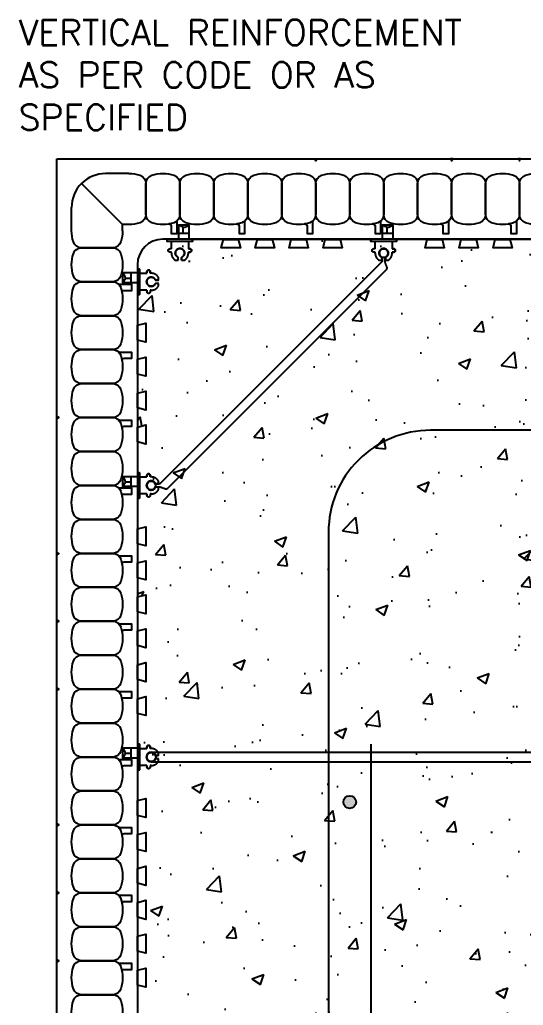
# Model space of a CAD drawing. Header units: inches. Extents: x 307.9 to 347.6, y 170.4 to 229.7.
# Drawn here: x 307.87 to 322.7, y 200.64 to 229.68 of the extents above; entities that cross this region are included whole.
import ezdxf

# ---------------------------------------------------------------- set-up
doc = ezdxf.new("R2010")
doc.units = ezdxf.units.IN
doc.header["$MEASUREMENT"] = 0
for name, color, linetype in [('HATCH', 12, 'Continuous'), ('line25', 2, 'Continuous'), ('LINE3', 3, 'Continuous'), ('LINE50', 5, 'Continuous'), ('LINE9', 9, 'Continuous'), ('TEXT', 4, 'Continuous')]:
    doc.layers.add(name, color=color, linetype=linetype)
doc.styles.add('ROMANS', font='romans.shx', dxfattribs={"height": 0.75})

# ---------------------------------------------------------------- blocks, each defined once
blk = doc.blocks.new('WEB_CENTRE_TOP_12')
for p, q in [((-0.141, 11.688), (-0.141, 0)), ((0.141, 11.688), (0.141, 0))]:
    blk.add_line(p, q)
for centre in [(0, 11.688), (0, 0)]:
    blk.add_circle(centre, 0.141)
blk = doc.blocks.new('FS')
for p, q in [((-0.344, 0.375), (-0.344, -0.375)), ((-0.125, -0.25), (-0.344, -0.25))]:
    blk.add_line(p, q)
at = {"color": 12}
blk.add_line((-0.587, -0.035), (-0.587, 0.268), dxfattribs=at)
blk.add_lwpolyline([(-0.837, 0.268), (-0.406, 0.268), (-0.406, -0.035), (-0.837, -0.035)], close=True)
for centre, radius, start, end in [((-1.011, 0.089), 0.25, 2.6078, 45.6899), ((-2.047, 0.723), 1.428, 327.936, 334.1534)]:
    blk.add_arc(centre, radius, start, end, dxfattribs=at)
for points, degree in [([(-0.399, 0.375), (-0.401, 0.375), (-0.404, 0.375), (-0.406, 0.375)], 3), ([(-0.344, 0.375), (-0.344, 0.375), (-0.355, 0.375), (-0.385, 0.375), (-0.399, 0.375)], 3), ([(-0.125, 0.25), (-0.125, 0.297)], 1), ([(-0.125, 0.297), (-0.125, 0.25)], 1), ([(-0.078, 0.343), (-0.078, 0.343), (-0.079, 0.343), (-0.079, 0.343)], 3), ([(-0.077, 0.343), (-0.077, 0.343), (-0.077, 0.343), (-0.078, 0.343)], 3), ([(-0.031, 0.297), (-0.031, 0.25)], 1), ([(-0.031, 0.25), (-0.031, 0.297)], 1), ([(-0.344, 0.25), (-0.125, 0.25)], 1), ([(0.126, 0.049), (0.115, 0.077), (0.071, 0.128), (-0.027, 0.144), (-0.113, 0.093), (-0.146, 0), (-0.113, -0.093), (-0.027, -0.144), (0.071, -0.128), (0.115, -0.077), (0.126, -0.049)], 3), ([(0, 0.25), (-0.031, 0.25)], 1), ([(0, 0.25), (0, 0.25)], 1), ([(0, 0.25), (0, 0.25)], 1), ([(0, 0.25), (0, 0.25)], 1), ([(0, 0.25), (0, 0.25)], 1), ([(0, 0.25), (0, 0.25)], 1), ([(0, 0.25), (0, 0.25)], 1), ([(0, 0.25), (0, 0.25)], 1), ([(0, 0.25), (0, 0.25)], 1), ([(0, 0.25), (0, 0.25)], 1), ([(0, 0.25), (0, 0.25)], 1), ([(0, 0.25), (0, 0.25)], 1), ([(0.126, 0.049), (0.126, 0.049)], 1), ([(0.126, 0.049), (0.126, 0.049)], 1), ([(0.126, 0.049), (0.126, 0.049)], 1), ([(0.126, 0.049), (0.126, 0.049)], 1), ([(0.198, 0.049), (0.174, 0.049), (0.15, 0.049), (0.126, 0.049)], 3), ([(0.126, 0.049), (0.198, 0.049)], 1), ([(0.213, 0.052), (0.208, 0.05), (0.203, 0.049), (0.198, 0.049)], 3), ([(0.198, 0.049), (0.198, 0.049)], 1), ([(0.198, 0.049), (0.198, 0.049)], 1), ([(0.198, 0.049), (0.198, 0.049)], 1), ([(0.198, 0.049), (0.198, 0.049)], 1), ([(0.198, 0.049), (0.198, 0.049)], 1), ([(0.198, 0.049), (0.198, 0.049)], 1), ([(0.198, 0.049), (0.198, 0.049)], 1), ([(0.198, 0.049), (0.198, 0.049)], 1), ([(0.213, 0.131), (0.213, 0.131)], 1), ([(0.213, 0.131), (0.213, 0.131)], 1), ([(0.213, 0.131), (0.213, 0.131)], 1), ([(0.213, 0.131), (0.213, 0.131)], 1), ([(0.213, 0.052), (0.213, 0.131)], 1), ([(-0.125, -0.25), (-0.125, -0.297)], 1), ([(-0.031, -0.25), (-0.031, -0.297)], 1), ([(0, -0.25), (-0.031, -0.25)], 1), ([(0, -0.25), (0, -0.25)], 1), ([(0, -0.25), (0, -0.25)], 1), ([(0, -0.25), (0, -0.25)], 1), ([(0, -0.25), (0, -0.25)], 1), ([(0, -0.25), (0, -0.25)], 1), ([(0, -0.25), (0, -0.25)], 1), ([(0, -0.25), (0, -0.25)], 1), ([(0, -0.25), (0, -0.25)], 1), ([(0, -0.25), (0, -0.25)], 1), ([(0, -0.25), (0, -0.25)], 1), ([(0, -0.25), (0, -0.25)], 1), ([(0, -0.25), (0, -0.25)], 1), ([(0, -0.25), (0, -0.25)], 1), ([(0, -0.25), (0, -0.25)], 1), ([(0, -0.25), (0, -0.25)], 1), ([(0, -0.25), (0, -0.25)], 1), ([(0, -0.25), (0, -0.25)], 1), ([(0, -0.25), (0, -0.25)], 1), ([(0, -0.25), (0, -0.25)], 1), ([(0, -0.25), (0, -0.25)], 1), ([(0, -0.25), (0, -0.25)], 1), ([(0, -0.25), (0, -0.25)], 1), ([(0, -0.25), (0, -0.25)], 1), ([(0, -0.25), (0, -0.25)], 1), ([(0.126, -0.049), (0.126, -0.049)], 1), ([(0.126, -0.049), (0.126, -0.049)], 1), ([(0.126, -0.049), (0.126, -0.049)], 1), ([(0.126, -0.049), (0.126, -0.049)], 1), ([(0.126, -0.049), (0.126, -0.049)], 1), ([(0.126, -0.049), (0.126, -0.049)], 1), ([(0.126, -0.049), (0.126, -0.049)], 1), ([(0.126, -0.049), (0.126, -0.049)], 1), ([(0.126, -0.049), (0.126, -0.049)], 1), ([(0.126, -0.049), (0.126, -0.049)], 1), ([(0.198, -0.049), (0.126, -0.049)], 1), ([(0.198, -0.049), (0.198, -0.049)], 1), ([(0.198, -0.049), (0.203, -0.049), (0.208, -0.05), (0.213, -0.052)], 3), ([(0.198, -0.049), (0.198, -0.049)], 1), ([(0.198, -0.049), (0.198, -0.049)], 1), ([(0.198, -0.049), (0.198, -0.049)], 1), ([(0.213, -0.131), (0.213, -0.052)], 1), ([(0.213, -0.131), (0.213, -0.131)], 1), ([(0.213, -0.131), (0.213, -0.131)], 1), ([(0.213, -0.131), (0.213, -0.131)], 1), ([(0.213, -0.131), (0.213, -0.131)], 1), ([(-0.406, -0.375), (-0.404, -0.375), (-0.401, -0.375), (-0.399, -0.375)], 3), ([(-0.399, -0.375), (-0.385, -0.375), (-0.355, -0.375), (-0.344, -0.375), (-0.344, -0.375)], 3), ([(-0.079, -0.343), (-0.079, -0.343), (-0.078, -0.343), (-0.078, -0.343)], 3), ([(-0.078, -0.343), (-0.077, -0.343), (-0.077, -0.343), (-0.077, -0.343)], 3)]:
    blk.add_open_spline(points, degree=degree)
for points, weights in [([(-0.406, 0.375), (-0.402, 0.375), (-0.399, 0.375)], [0.950305488115, 0.972587069138, 1]), ([(-0.079, 0.343), (-0.125, 0.343), (-0.125, 0.297)], [1, 0.70710678, 1]), ([(-0.125, 0.297), (-0.125, 0.317), (-0.098, 0.343), (-0.079, 0.343)], [1, 0.85355339, 0.85355339, 1]), ([(-0.031, 0.297), (-0.031, 0.343), (-0.077, 0.343)], [1, 0.70710678, 1]), ([(-0.077, 0.343), (-0.058, 0.343), (-0.031, 0.317), (-0.031, 0.297)], [1, 0.85355339, 0.85355339, 1]), ([(0.213, 0.131), (0.14, 0.25), (0, 0.25)], [0.864651574428, 0.794674169686, 0.958404415195]), ([(0.198, 0.049), (0.206, 0.049), (0.213, 0.052)], [1, 0.89208144177, 0.836150253337]), ([(0, -0.25), (0.14, -0.25), (0.213, -0.131)], [0.958404415409, 0.794674173519, 0.864651571113]), ([(0.213, -0.052), (0.206, -0.049), (0.198, -0.049)], [0.83615024178, 0.892081430621, 1]), ([(-0.399, -0.375), (-0.402, -0.375), (-0.406, -0.375)], [1, 0.972587069138, 0.950305488115]), ([(-0.079, -0.343), (-0.098, -0.343), (-0.125, -0.317), (-0.125, -0.297)], [1, 0.85355339, 0.85355339, 1]), ([(-0.078, -0.343), (-0.079, -0.343), (-0.079, -0.343)], [1, 0.70710678, 1]), ([(-0.031, -0.297), (-0.031, -0.317), (-0.058, -0.343), (-0.077, -0.343)], [1, 0.85355339, 0.85355339, 1])]:
    blk.add_rational_spline(points, weights, degree=2)
for points, weights, knots in [([(-0.399, 0.375), (-0.376, 0.375), (-0.36, 0.375), (-0.344, 0.375), (-0.344, 0.375)], [0.868718859319, 0.861102739573, 1, 0.861102742958, 0.868718858948], [0, 0, 0, 0.5, 0.5, 1, 1, 1]), ([(0.126, -0.049), (0.066, -0.203), (-0.073, -0.113), (-0.249, 0), (-0.073, 0.113), (0.066, 0.203), (0.126, 0.049)], [0.899508922286, 0.599718215298, 1, 0.54226024, 1, 0.599718224335, 0.899508908749], [0, 0, 0, 0.318112, 0.318112, 0.681888, 0.681888, 1, 1, 1]), ([(-0.344, -0.375), (-0.344, -0.375), (-0.36, -0.375), (-0.376, -0.375), (-0.399, -0.375)], [0.868718858569, 0.861102746415, 1, 0.861102734288, 0.868718859898], [0, 0, 0, 0.5, 0.5, 1, 1, 1])]:
    blk.add_rational_spline(points, weights, degree=2, knots=knots)
blk.add_open_spline([(-0.587, 0.1), (-0.762, 0.1)], degree=1, dxfattribs=at)

msp = doc.modelspace()

# ---------------------------------------------------------------- hatches: boundary and pattern name
at = {"layer": 'HATCH'}
h = msp.add_hatch(dxfattribs=at)
h.set_pattern_fill('AR-CONC', color=256, scale=0.5, style=0)
h.set_pattern_definition([(50, (73.0676, 16.5013), (3.5863, -0.31376), [0.375, -4.125]), (355, (73.0676, 16.5013), (-0.693757, 3.76096), [0.3, -3.3]), (100.4514, (73.3665, 16.475), (2.892547, 3.447198), [0.3187, -3.50571]), (46.1842, (73.0676, 17.5013), (5.336205, -0.827595), [0.5625, -6.1875]), (96.6356, (73.5123, 17.4323), (4.67331, 4.87059), [0.47805, -5.258565]), (351.1842, (73.0676, 17.5013), (4.67331, 4.87059), [0.45, -4.95]), (21, (73.5676, 17.2513), (2.984535, -2.013094), [0.375, -4.125]), (326, (73.5676, 17.2513), (1.216577, 3.62575), [0.3, -3.3]), (71.4514, (73.8163, 17.0835), (4.201113, 1.612652), [0.3187, -3.50571]), (37.5, (73.0676, 16.5013), (0.0607993, 1.6644693), [0, -3.26, 0, -3.35, 0, -3.3125]), (7.5, (73.0676, 16.5013), (1.315348, 1.972059), [0, -1.91, 0, -3.185, 0, -1.2625]), (327.5, (71.9526, 16.5013), (2.669112, -0.1127744), [0, -1.25, 0, -3.9, 0, -5.175]), (317.5, (71.4526, 16.5013), (2.915931, 0.500525), [0, -1.625, 0, -2.59, 0, -3.675])])
h.paths.add_polyline_path([(346.5851, 223.2067), (346.3039, 223.2067), (346.3662, 222.9567), (345.8039, 222.9567), (345.8662, 223.2067), (345.3039, 223.2067), (345.3662, 222.9567), (344.8039, 222.9567), (344.8662, 223.2067), (344.3039, 223.2067), (344.3662, 222.9567), (343.8039, 222.9567), (343.8662, 223.2067), (341.3039, 223.2067), (341.3662, 222.9567), (340.8039, 222.9567), (340.8662, 223.2067), (340.3039, 223.2067), (340.3662, 222.9567), (339.8039, 222.9567), (339.8662, 223.2067), (339.3039, 223.2067), (339.3662, 222.9567), (338.8039, 222.9567), (338.8662, 223.2067), (338.3039, 223.2067), (338.3662, 222.9567), (337.8039, 222.9567), (337.8662, 223.2067), (337.3039, 223.2067), (337.3662, 222.9567), (336.8039, 222.9567), (336.8662, 223.2067), (336.3039, 223.2067), (336.3662, 222.9567), (335.8039, 222.9567), (335.8662, 223.2067), (333.3039, 223.2067), (333.3662, 222.9567), (332.8039, 222.9567), (332.8662, 223.2067), (332.3039, 223.2067), (332.3662, 222.9567), (331.8039, 222.9567), (331.8662, 223.2067), (331.3039, 223.2067), (331.3662, 222.9567), (330.8039, 222.9567), (330.8662, 223.2067), (330.5851, 223.2067), (330.3039, 223.2067), (330.3662, 222.9567), (329.8039, 222.9567), (329.8662, 223.2067), (329.3039, 223.2067), (329.3662, 222.9567), (328.8039, 222.9567), (328.8662, 223.2067), (328.3039, 223.2067), (328.3662, 222.9567), (327.8039, 222.9567), (327.8662, 223.2067), (325.3039, 223.2067), (325.3662, 222.9567), (324.8039, 222.9567), (324.8662, 223.2067), (324.3039, 223.2067), (324.3662, 222.9567), (323.8039, 222.9567), (323.8662, 223.2067), (323.3039, 223.2067), (323.3662, 222.9567), (322.8039, 222.9567), (322.8662, 223.2067), (322.3039, 223.2067), (322.3662, 222.9567), (321.8039, 222.9567), (321.8662, 223.2067), (321.3039, 223.2067), (321.3662, 222.9567), (320.8039, 222.9567), (320.8662, 223.2067), (320.3039, 223.2067), (320.3662, 222.9567), (319.8039, 222.9567), (319.8662, 223.2067), (317.3039, 223.2067), (317.3662, 222.9567), (316.8039, 222.9567), (316.8662, 223.2067), (316.3039, 223.2067), (316.3662, 222.9567), (315.8039, 222.9567), (315.8662, 223.2067), (315.3039, 223.2067), (315.3662, 222.9567), (314.8039, 222.9567), (314.8662, 223.2067), (314.3039, 223.2067), (314.3662, 222.9567), (313.8039, 222.9567), (313.8662, 223.2067), (312.0851, 223.2067, 0.4142136), (311.3351, 222.4567), (311.3351, 220.6756), (311.5851, 220.7379), (311.5851, 220.1756), (311.3351, 220.2379), (311.3351, 219.6756), (311.5851, 219.7379), (311.5851, 219.1756), (311.3351, 219.2379), (311.3351, 218.6756), (311.5851, 218.7379), (311.5851, 218.1756), (311.3351, 218.2379), (311.3351, 217.6756), (311.5851, 217.7379), (311.5851, 217.1756), (311.3351, 217.2379), (311.3351, 214.6756), (311.5851, 214.7379), (311.5851, 214.1756), (311.3351, 214.2379), (311.3351, 213.6756), (311.5851, 213.7379), (311.5851, 213.1756), (311.3351, 213.2379), (311.3351, 212.6756), (311.5851, 212.7379), (311.5851, 212.1756), (311.3351, 212.2379), (311.3351, 211.6756), (311.5851, 211.7379), (311.5851, 211.1756), (311.3351, 211.2379), (311.3351, 210.6756), (311.5851, 210.7379), (311.5851, 210.1756), (311.3351, 210.2379), (311.3351, 209.6756), (311.5851, 209.7379), (311.5851, 209.1756), (311.3351, 209.2379), (311.3351, 206.6756), (311.5851, 206.7379), (311.5851, 206.1756), (311.3351, 206.2379), (311.3351, 205.6756), (311.5851, 205.7379), (311.5851, 205.1756), (311.3351, 205.2379), (311.3351, 204.6756), (311.5851, 204.7379), (311.5851, 204.1756), (311.3351, 204.2379), (311.3351, 203.6756), (311.5851, 203.7379), (311.5851, 203.1756), (311.3351, 203.2379), (311.3351, 202.6756), (311.5851, 202.7379), (311.5851, 202.1756), (311.3351, 202.2379), (311.3351, 201.6756), (311.5851, 201.7379), (311.5851, 201.1756), (311.3351, 201.2379), (311.3351, 198.6756), (311.5851, 198.7379), (311.5851, 198.1756), (311.3351, 198.2379), (311.3351, 197.6756), (311.5851, 197.7379), (311.5851, 197.1756), (311.3351, 197.2379), (311.3351, 196.6756), (311.5851, 196.7379), (311.5851, 196.1756), (311.3351, 196.2379), (311.3351, 195.6756), (311.5851, 195.7379), (311.5851, 195.1756), (311.3351, 195.2379), (311.3351, 194.6756), (311.5851, 194.7379), (311.5851, 194.1756), (311.3351, 194.2379), (311.3351, 193.6756), (311.5851, 193.7379), (311.5851, 193.1756), (311.3351, 193.2379), (311.3351, 190.6756), (311.5851, 190.7379), (311.5851, 190.1756), (311.3351, 190.2379), (311.3351, 189.6756), (311.5851, 189.7379), (311.5851, 189.1756), (311.3351, 189.2379), (311.3351, 188.6756), (311.5851, 188.7379), (311.5851, 188.1756), (311.3351, 188.2379), (311.3351, 187.9567), (311.3351, 187.6756), (311.5851, 187.7379), (311.5851, 187.1756), (311.3351, 187.2379), (311.3351, 186.6756), (311.5851, 186.7379), (311.5851, 186.1756), (311.3351, 186.2379), (311.3351, 185.6756), (311.5851, 185.7379), (311.5851, 185.1756), (311.3351, 185.2379), (311.3351, 182.6756), (311.5851, 182.7379), (311.5851, 182.1756), (311.3351, 182.2379), (311.3351, 181.6756), (311.5851, 181.7379), (311.5851, 181.1756), (311.3351, 181.2379), (311.3351, 180.6756), (311.5851, 180.7379), (311.5851, 180.1756), (311.3351, 180.2379), (311.3351, 179.9567), (323.8351, 179.9567), (323.8351, 180.2379), (323.5851, 180.1756), (323.5851, 180.7379), (323.8351, 180.6756), (323.8351, 181.2379), (323.5851, 181.1756), (323.5851, 181.7379), (323.8351, 181.6756), (323.8351, 182.2379), (323.5851, 182.1756), (323.5851, 182.7379), (323.8351, 182.6756), (323.8351, 185.2379), (323.5851, 185.1756), (323.5851, 185.7379), (323.8351, 185.6756), (323.8351, 186.2379), (323.5851, 186.1756), (323.5851, 186.7379), (323.8351, 186.6756), (323.8351, 187.2379), (323.5851, 187.1756), (323.5851, 187.7379), (323.8351, 187.6756), (323.8351, 187.9567), (323.8351, 188.2379), (323.5851, 188.1756), (323.5851, 188.7379), (323.8351, 188.6756), (323.8351, 189.2379), (323.5851, 189.1756), (323.5851, 189.7379), (323.8351, 189.6756), (323.8351, 190.2379), (323.5851, 190.1756), (323.5851, 190.7379), (323.8351, 190.6756), (323.8351, 193.2379), (323.5851, 193.1756), (323.5851, 193.7379), (323.8351, 193.6756), (323.8351, 194.2379), (323.5851, 194.1756), (323.5851, 194.7379), (323.8351, 194.6756), (323.8351, 195.2379), (323.5851, 195.1756), (323.5851, 195.7379), (323.8351, 195.6756), (323.8351, 196.2379), (323.5851, 196.1756), (323.5851, 196.7379), (323.8351, 196.6756), (323.8351, 197.2379), (323.5851, 197.1756), (323.5851, 197.7379), (323.8351, 197.6756), (323.8351, 198.2379), (323.5851, 198.1756), (323.5851, 198.7379), (323.8351, 198.6756), (323.8351, 201.2379), (323.5851, 201.1756), (323.5851, 201.7379), (323.8351, 201.6756), (323.8351, 202.2379), (323.5851, 202.1756), (323.5851, 202.7379), (323.8351, 202.6756), (323.8351, 203.2379), (323.5851, 203.1756), (323.5851, 203.7379), (323.8351, 203.6756), (323.8351, 204.2379), (323.5851, 204.1756), (323.5851, 204.7379), (323.8351, 204.6756), (323.8351, 205.2379), (323.5851, 205.1756), (323.5851, 205.7379), (323.8351, 205.6756), (323.8351, 206.2379), (323.5851, 206.1756), (323.5851, 206.7379), (323.8351, 206.6756), (323.8351, 209.4567, -0.4142136), (325.0851, 210.7067), (327.8662, 210.7067), (327.8039, 210.9567), (328.3662, 210.9567), (328.3039, 210.7067), (328.8662, 210.7067), (328.8039, 210.9567), (329.3662, 210.9567), (329.3039, 210.7067), (329.8662, 210.7067), (329.8039, 210.9567), (330.3662, 210.9567), (330.3039, 210.7067), (330.5851, 210.7067), (330.8662, 210.7067), (330.8039, 210.9567), (331.3662, 210.9567), (331.3039, 210.7067), (331.8662, 210.7067), (331.8039, 210.9567), (332.3662, 210.9567), (332.3039, 210.7067), (332.8662, 210.7067), (332.8039, 210.9567), (333.3662, 210.9567), (333.3039, 210.7067), (335.8662, 210.7067), (335.8039, 210.9567), (336.3662, 210.9567), (336.3039, 210.7067), (336.8662, 210.7067), (336.8039, 210.9567), (337.3662, 210.9567), (337.3039, 210.7067), (337.8662, 210.7067), (337.8039, 210.9567), (338.3662, 210.9567), (338.3039, 210.7067), (338.8662, 210.7067), (338.8039, 210.9567), (339.3662, 210.9567), (339.3039, 210.7067), (339.8662, 210.7067), (339.8039, 210.9567), (340.3662, 210.9567), (340.3039, 210.7067), (340.8662, 210.7067), (340.8039, 210.9567), (341.3662, 210.9567), (341.3039, 210.7067), (343.8662, 210.7067), (343.8039, 210.9567), (344.3662, 210.9567), (344.3039, 210.7067), (344.8662, 210.7067), (344.8039, 210.9567), (345.3662, 210.9567), (345.3039, 210.7067), (345.8662, 210.7067), (345.8039, 210.9567), (346.3662, 210.9567), (346.3039, 210.7067), (346.5851, 210.7067)])
at = {"layer": 'LINE3'}
msp.add_hatch(color=256, dxfattribs=at).paths.add_polyline_path([(317.7726, 206.6286, 1), (317.3976, 206.6286, 1)])

# ---------------------------------------------------------------- linework, layer by layer
at = {"layer": 'line25'}
for p, q in [((330.5851, 223.2067), (312.0851, 223.2067)), ((311.3351, 222.4567), (311.3351, 187.9567))]:
    msp.add_line(p, q, dxfattribs=at)
for points in [[(314.3039, 223.2067), (314.3662, 222.9567), (313.8039, 222.9567), (313.8662, 223.2067)], [(315.3039, 223.2067), (315.3662, 222.9567), (314.8039, 222.9567), (314.8662, 223.2067)], [(316.3039, 223.2067), (316.3662, 222.9567), (315.8039, 222.9567), (315.8662, 223.2067)], [(317.3039, 223.2067), (317.3662, 222.9567), (316.8039, 222.9567), (316.8662, 223.2067)], [(320.3039, 223.2067), (320.3662, 222.9567), (319.8039, 222.9567), (319.8662, 223.2067)], [(321.3039, 223.2067), (321.3662, 222.9567), (320.8039, 222.9567), (320.8662, 223.2067)], [(322.3039, 223.2067), (322.3662, 222.9567), (321.8039, 222.9567), (321.8662, 223.2067)], [(311.3351, 220.6756), (311.5851, 220.7379), (311.5851, 220.1756), (311.3351, 220.2379)], [(311.3351, 219.6756), (311.5851, 219.7379), (311.5851, 219.1756), (311.3351, 219.2379)], [(311.3351, 218.6756), (311.5851, 218.7379), (311.5851, 218.1756), (311.3351, 218.2379)], [(311.3351, 217.6756), (311.5851, 217.7379), (311.5851, 217.1756), (311.3351, 217.2379)], [(311.3351, 214.6756), (311.5851, 214.7379), (311.5851, 214.1756), (311.3351, 214.2379)], [(311.3351, 213.6756), (311.5851, 213.7379), (311.5851, 213.1756), (311.3351, 213.2379)], [(311.3351, 212.6756), (311.5851, 212.7379), (311.5851, 212.1756), (311.3351, 212.2379)], [(311.3351, 211.6756), (311.5851, 211.7379), (311.5851, 211.1756), (311.3351, 211.2379)], [(311.3351, 210.6756), (311.5851, 210.7379), (311.5851, 210.1756), (311.3351, 210.2379)], [(311.3351, 209.6756), (311.5851, 209.7379), (311.5851, 209.1756), (311.3351, 209.2379)], [(311.3351, 206.6756), (311.5851, 206.7379), (311.5851, 206.1756), (311.3351, 206.2379)], [(311.3351, 205.6756), (311.5851, 205.7379), (311.5851, 205.1756), (311.3351, 205.2379)], [(311.3351, 204.6756), (311.5851, 204.7379), (311.5851, 204.1756), (311.3351, 204.2379)], [(311.3351, 203.6756), (311.5851, 203.7379), (311.5851, 203.1756), (311.3351, 203.2379)], [(311.3351, 202.6756), (311.5851, 202.7379), (311.5851, 202.1756), (311.3351, 202.2379)], [(311.3351, 201.6756), (311.5851, 201.7379), (311.5851, 201.1756), (311.3351, 201.2379)]]:
    msp.add_lwpolyline(points, close=True, dxfattribs=at)
msp.add_arc((312.0851, 222.4567), 0.75, 90, 180, dxfattribs=at)
at = {"layer": 'LINE3'}
msp.add_line((318.2089, 208.3317), (318.2089, 179.5805), dxfattribs=at)
msp.add_lwpolyline([(345.2367, 217.5815), (319.9613, 217.5815, 0.4142136), (316.9613, 214.5815), (316.9613, 188.3317)], format="xyb", dxfattribs=at)
msp.add_circle((317.5851, 206.6286), 0.1875, dxfattribs=at)
at = {"layer": 'LINE50'}
for p, q in [((308.9601, 225.5817), (330.5851, 225.5817)), ((308.9601, 187.9567), (308.9601, 225.5817))]:
    msp.add_line(p, q, dxfattribs=at)
at = {"layer": 'LINE9'}
for p, q in [((311.0851, 225.1442), (310.3976, 225.1442)), ((310.8976, 223.6442), (309.6905, 224.8513)), ((309.3976, 223.4567), (309.3976, 224.1442)), ((311.0851, 223.6442), (310.8976, 223.6442)), ((310.8976, 223.4567), (310.8976, 223.6442)), ((312.0051, 216.0173), (318.5245, 222.5367)), ((318.6646, 222.314), (312.2254, 215.8747))]:
    msp.add_line(p, q, dxfattribs=at)
for points in [[(316.6163, 225.5817), (316.5851, 225.5172), (316.5538, 225.5817)], [(320.5538, 225.5817), (320.5851, 225.5172), (320.6163, 225.5817)], [(322.5538, 225.5817), (322.5851, 225.5172), (322.6163, 225.5817)], [(308.9601, 217.9255), (309.0246, 217.9567), (308.9601, 217.988)], [(308.9601, 213.9255), (309.0246, 213.9567), (308.9601, 213.988)], [(308.9601, 211.9255), (309.0246, 211.9567), (308.9601, 211.988)], [(308.9601, 209.9255), (309.0246, 209.9567), (308.9601, 209.988)], [(308.9601, 205.9255), (309.0246, 205.9567), (308.9601, 205.988)], [(308.9601, 203.9255), (309.0246, 203.9567), (308.9601, 203.988)], [(308.9601, 201.9255), (309.0246, 201.9567), (308.9601, 201.988)]]:
    msp.add_lwpolyline(points, close=True, dxfattribs=at)
for points in [[(311.0851, 225.1442, -0.0783514), (311.412, 225.0927, -0.3253046), (311.5851, 224.8548), (311.5851, 223.9336, -0.3253046), (311.412, 223.6958, -0.1576708)], [(311.412, 223.6958, -0.0783514), (311.0851, 223.6442, -0.3253046)], [(310.8976, 223.4567, -0.0783514), (310.846, 223.1298, -0.3253046), (310.6082, 222.9567), (309.687, 222.9567, -0.3253046), (309.4491, 223.1298, -0.0783514), (309.3976, 223.4567, -0.3253046)]]:
    msp.add_lwpolyline(points, format="xyb", dxfattribs=at)
for points in [[(312.412, 223.6958, -0.1576708), (311.7582, 223.6958, -0.3253046), (311.5851, 223.9336), (311.5851, 224.8548, -0.3253046), (311.7582, 225.0927, -0.1576708), (312.412, 225.0927, -0.3253046), (312.5851, 224.8548), (312.5851, 223.9336, -0.3253046)], [(313.412, 223.6958, -0.1576708), (312.7582, 223.6958, -0.3253046), (312.5851, 223.9336), (312.5851, 224.8548, -0.3253046), (312.7582, 225.0927, -0.1576708), (313.412, 225.0927, -0.3253046), (313.5851, 224.8548), (313.5851, 223.9336, -0.3253046)], [(314.412, 223.6958, -0.1576708), (313.7582, 223.6958, -0.3253046), (313.5851, 223.9336), (313.5851, 224.8548, -0.3253046), (313.7582, 225.0927, -0.1576708), (314.412, 225.0927, -0.3253046), (314.5851, 224.8548), (314.5851, 223.9336, -0.3253046)], [(315.412, 223.6958, -0.1576708), (314.7582, 223.6958, -0.3253046), (314.5851, 223.9336), (314.5851, 224.8548, -0.3253046), (314.7582, 225.0927, -0.1576708), (315.412, 225.0927, -0.3253046), (315.5851, 224.8548), (315.5851, 223.9336, -0.3253046)], [(316.412, 223.6958, -0.1576708), (315.7582, 223.6958, -0.3253046), (315.5851, 223.9336), (315.5851, 224.8548, -0.3253046), (315.7582, 225.0927, -0.1576708), (316.412, 225.0927, -0.3253046), (316.5851, 224.8548), (316.5851, 223.9336, -0.3253046)], [(317.412, 223.6958, -0.1576708), (316.7582, 223.6958, -0.3253046), (316.5851, 223.9336), (316.5851, 224.8548, -0.3253046), (316.7582, 225.0927, -0.1576708), (317.412, 225.0927, -0.3253046), (317.5851, 224.8548), (317.5851, 223.9336, -0.3253046)], [(318.412, 223.6958, -0.1576708), (317.7582, 223.6958, -0.3253046), (317.5851, 223.9336), (317.5851, 224.8548, -0.3253046), (317.7582, 225.0927, -0.1576708), (318.412, 225.0927, -0.3253046), (318.5851, 224.8548), (318.5851, 223.9336, -0.3253046)], [(319.412, 223.6958, -0.1576708), (318.7582, 223.6958, -0.3253046), (318.5851, 223.9336), (318.5851, 224.8548, -0.3253046), (318.7582, 225.0927, -0.1576708), (319.412, 225.0927, -0.3253046), (319.5851, 224.8548), (319.5851, 223.9336, -0.3253046)], [(320.412, 223.6958, -0.1576708), (319.7582, 223.6958, -0.3253046), (319.5851, 223.9336), (319.5851, 224.8548, -0.3253046), (319.7582, 225.0927, -0.1576708), (320.412, 225.0927, -0.3253046), (320.5851, 224.8548), (320.5851, 223.9336, -0.3253046)], [(321.412, 223.6958, -0.1576708), (320.7582, 223.6958, -0.3253046), (320.5851, 223.9336), (320.5851, 224.8548, -0.3253046), (320.7582, 225.0927, -0.1576708), (321.412, 225.0927, -0.3253046), (321.5851, 224.8548), (321.5851, 223.9336, -0.3253046)], [(322.412, 223.6958, -0.1576708), (321.7582, 223.6958, -0.3253046), (321.5851, 223.9336), (321.5851, 224.8548, -0.3253046), (321.7582, 225.0927, -0.1576708), (322.412, 225.0927, -0.3253046), (322.5851, 224.8548), (322.5851, 223.9336, -0.3253046)], [(323.412, 223.6958, -0.1576708), (322.7582, 223.6958, -0.3253046), (322.5851, 223.9336), (322.5851, 224.8548, -0.3253046), (322.7582, 225.0927, -0.1576708), (323.412, 225.0927, -0.3253046), (323.5851, 224.8548), (323.5851, 223.9336, -0.3253046)], [(312.412, 223.6958, -0.0372667), (312.2583, 223.6584, -0.4630356), (312.331, 223.5968), (312.331, 223.3752), (312.5018, 223.3752), (312.5018, 223.7213, -0.1890024), (312.5185, 223.7637, -0.1284074)], [(314.412, 223.6958, -0.0372667), (314.2583, 223.6584, -0.4630356), (314.331, 223.5968), (314.331, 223.3752), (314.5018, 223.3752), (314.5018, 223.7213, -0.1890024), (314.5185, 223.7637, -0.1284074)], [(316.412, 223.6958, -0.0372667), (316.2583, 223.6584, -0.4630356), (316.331, 223.5968), (316.331, 223.3752), (316.5018, 223.3752), (316.5018, 223.7213, -0.1890024), (316.5185, 223.7637, -0.1284074)], [(318.412, 223.6958, -0.0372667), (318.2583, 223.6584, -0.4630356), (318.331, 223.5968), (318.331, 223.3752), (318.5018, 223.3752), (318.5018, 223.7213, -0.1890024), (318.5185, 223.7637, -0.1284074)], [(320.412, 223.6958, -0.0372667), (320.2583, 223.6584, -0.4630356), (320.331, 223.5968), (320.331, 223.3752), (320.5018, 223.3752), (320.5018, 223.7213, -0.1890024), (320.5185, 223.7637, -0.1284074)], [(322.412, 223.6958, -0.0372667), (322.2583, 223.6584, -0.4630356), (322.331, 223.5968), (322.331, 223.3752), (322.5018, 223.3752), (322.5018, 223.7213, -0.1890024), (322.5185, 223.7637, -0.1284074)], [(310.846, 222.7836, -0.1576708), (310.846, 222.1298, -0.3253046), (310.6082, 221.9567), (309.687, 221.9567, -0.3253046), (309.4491, 222.1298, -0.1576708), (309.4491, 222.7836, -0.3253046), (309.687, 222.9567), (310.6082, 222.9567, -0.3253046)], [(310.846, 221.7836, -0.1576708), (310.846, 221.1298, -0.3253046), (310.6082, 220.9567), (309.687, 220.9567, -0.3253046), (309.4491, 221.1298, -0.1576708), (309.4491, 221.7836, -0.3253046), (309.687, 221.9567), (310.6082, 221.9567, -0.3253046)], [(310.846, 221.7836, -0.0372667), (310.8834, 221.63, -0.4630356), (310.945, 221.7026), (311.1666, 221.7026), (311.1666, 221.8735), (310.8205, 221.8735, -0.1890024), (310.7781, 221.8901, -0.1284074)], [(310.846, 220.7836, -0.1576708), (310.846, 220.1298, -0.3253046), (310.6082, 219.9567), (309.687, 219.9567, -0.3253046), (309.4491, 220.1298, -0.1576708), (309.4491, 220.7836, -0.3253046), (309.687, 220.9567), (310.6082, 220.9567, -0.3253046)], [(310.846, 219.7836, -0.1576708), (310.846, 219.1298, -0.3253046), (310.6082, 218.9567), (309.687, 218.9567, -0.3253046), (309.4491, 219.1298, -0.1576708), (309.4491, 219.7836, -0.3253046), (309.687, 219.9567), (310.6082, 219.9567, -0.3253046)], [(310.846, 219.7836, -0.0372667), (310.8834, 219.63, -0.4630356), (310.945, 219.7026), (311.1666, 219.7026), (311.1666, 219.8735), (310.8205, 219.8735, -0.1890024), (310.7781, 219.8901, -0.1284074)], [(310.846, 218.7836, -0.1576708), (310.846, 218.1298, -0.3253046), (310.6082, 217.9567), (309.687, 217.9567, -0.3253046), (309.4491, 218.1298, -0.1576708), (309.4491, 218.7836, -0.3253046), (309.687, 218.9567), (310.6082, 218.9567, -0.3253046)], [(310.846, 217.7836, -0.1576708), (310.846, 217.1298, -0.3253046), (310.6082, 216.9567), (309.687, 216.9567, -0.3253046), (309.4491, 217.1298, -0.1576708), (309.4491, 217.7836, -0.3253046), (309.687, 217.9567), (310.6082, 217.9567, -0.3253046)], [(310.846, 217.7836, -0.0372667), (310.8834, 217.63, -0.4630356), (310.945, 217.7026), (311.1666, 217.7026), (311.1666, 217.8735), (310.8205, 217.8735, -0.1890024), (310.7781, 217.8901, -0.1284074)], [(310.846, 216.7836, -0.1576708), (310.846, 216.1298, -0.3253046), (310.6082, 215.9567), (309.687, 215.9567, -0.3253046), (309.4491, 216.1298, -0.1576708), (309.4491, 216.7836, -0.3253046), (309.687, 216.9567), (310.6082, 216.9567, -0.3253046)], [(310.846, 215.7836, -0.1576708), (310.846, 215.1298, -0.3253046), (310.6082, 214.9567), (309.687, 214.9567, -0.3253046), (309.4491, 215.1298, -0.1576708), (309.4491, 215.7836, -0.3253046), (309.687, 215.9567), (310.6082, 215.9567, -0.3253046)], [(310.846, 215.7836, -0.0372667), (310.8834, 215.63, -0.4630356), (310.945, 215.7026), (311.1666, 215.7026), (311.1666, 215.8735), (310.8205, 215.8735, -0.1890024), (310.7781, 215.8901, -0.1284074)], [(310.846, 214.7836, -0.1576708), (310.846, 214.1298, -0.3253046), (310.6082, 213.9567), (309.687, 213.9567, -0.3253046), (309.4491, 214.1298, -0.1576708), (309.4491, 214.7836, -0.3253046), (309.687, 214.9567), (310.6082, 214.9567, -0.3253046)], [(310.846, 213.7836, -0.1576708), (310.846, 213.1298, -0.3253046), (310.6082, 212.9567), (309.687, 212.9567, -0.3253046), (309.4491, 213.1298, -0.1576708), (309.4491, 213.7836, -0.3253046), (309.687, 213.9567), (310.6082, 213.9567, -0.3253046)], [(310.846, 213.7836, -0.0372667), (310.8834, 213.63, -0.4630356), (310.945, 213.7026), (311.1666, 213.7026), (311.1666, 213.8735), (310.8205, 213.8735, -0.1890024), (310.7781, 213.8901, -0.1284074)], [(310.846, 212.7836, -0.1576708), (310.846, 212.1298, -0.3253046), (310.6082, 211.9567), (309.687, 211.9567, -0.3253046), (309.4491, 212.1298, -0.1576708), (309.4491, 212.7836, -0.3253046), (309.687, 212.9567), (310.6082, 212.9567, -0.3253046)], [(310.846, 211.7836, -0.1576708), (310.846, 211.1298, -0.3253046), (310.6082, 210.9567), (309.687, 210.9567, -0.3253046), (309.4491, 211.1298, -0.1576708), (309.4491, 211.7836, -0.3253046), (309.687, 211.9567), (310.6082, 211.9567, -0.3253046)], [(310.846, 211.7836, -0.0372667), (310.8834, 211.63, -0.4630356), (310.945, 211.7026), (311.1666, 211.7026), (311.1666, 211.8735), (310.8205, 211.8735, -0.1890024), (310.7781, 211.8901, -0.1284074)], [(310.846, 210.7836, -0.1576708), (310.846, 210.1298, -0.3253046), (310.6082, 209.9567), (309.687, 209.9567, -0.3253046), (309.4491, 210.1298, -0.1576708), (309.4491, 210.7836, -0.3253046), (309.687, 210.9567), (310.6082, 210.9567, -0.3253046)], [(310.846, 209.7836, -0.1576708), (310.846, 209.1298, -0.3253046), (310.6082, 208.9567), (309.687, 208.9567, -0.3253046), (309.4491, 209.1298, -0.1576708), (309.4491, 209.7836, -0.3253046), (309.687, 209.9567), (310.6082, 209.9567, -0.3253046)], [(310.846, 209.7836, -0.0372667), (310.8834, 209.63, -0.4630356), (310.945, 209.7026), (311.1666, 209.7026), (311.1666, 209.8735), (310.8205, 209.8735, -0.1890024), (310.7781, 209.8901, -0.1284074)], [(310.846, 208.7836, -0.1576708), (310.846, 208.1298, -0.3253046), (310.6082, 207.9567), (309.687, 207.9567, -0.3253046), (309.4491, 208.1298, -0.1576708), (309.4491, 208.7836, -0.3253046), (309.687, 208.9567), (310.6082, 208.9567, -0.3253046)], [(310.846, 207.7836, -0.1576708), (310.846, 207.1298, -0.3253046), (310.6082, 206.9567), (309.687, 206.9567, -0.3253046), (309.4491, 207.1298, -0.1576708), (309.4491, 207.7836, -0.3253046), (309.687, 207.9567), (310.6082, 207.9567, -0.3253046)], [(310.846, 207.7836, -0.0372667), (310.8834, 207.63, -0.4630356), (310.945, 207.7026), (311.1666, 207.7026), (311.1666, 207.8735), (310.8205, 207.8735, -0.1890024), (310.7781, 207.8901, -0.1284074)], [(310.846, 206.7836, -0.1576708), (310.846, 206.1298, -0.3253046), (310.6082, 205.9567), (309.687, 205.9567, -0.3253046), (309.4491, 206.1298, -0.1576708), (309.4491, 206.7836, -0.3253046), (309.687, 206.9567), (310.6082, 206.9567, -0.3253046)], [(310.846, 205.7836, -0.1576708), (310.846, 205.1298, -0.3253046), (310.6082, 204.9567), (309.687, 204.9567, -0.3253046), (309.4491, 205.1298, -0.1576708), (309.4491, 205.7836, -0.3253046), (309.687, 205.9567), (310.6082, 205.9567, -0.3253046)], [(310.846, 205.7836, -0.0372667), (310.8834, 205.63, -0.4630356), (310.945, 205.7026), (311.1666, 205.7026), (311.1666, 205.8735), (310.8205, 205.8735, -0.1890024), (310.7781, 205.8901, -0.1284074)], [(310.846, 204.7836, -0.1576708), (310.846, 204.1298, -0.3253046), (310.6082, 203.9567), (309.687, 203.9567, -0.3253046), (309.4491, 204.1298, -0.1576708), (309.4491, 204.7836, -0.3253046), (309.687, 204.9567), (310.6082, 204.9567, -0.3253046)], [(310.846, 203.7836, -0.1576708), (310.846, 203.1298, -0.3253046), (310.6082, 202.9567), (309.687, 202.9567, -0.3253046), (309.4491, 203.1298, -0.1576708), (309.4491, 203.7836, -0.3253046), (309.687, 203.9567), (310.6082, 203.9567, -0.3253046)], [(310.846, 203.7836, -0.0372667), (310.8834, 203.63, -0.4630356), (310.945, 203.7026), (311.1666, 203.7026), (311.1666, 203.8735), (310.8205, 203.8735, -0.1890024), (310.7781, 203.8901, -0.1284074)], [(310.846, 202.7836, -0.1576708), (310.846, 202.1298, -0.3253046), (310.6082, 201.9567), (309.687, 201.9567, -0.3253046), (309.4491, 202.1298, -0.1576708), (309.4491, 202.7836, -0.3253046), (309.687, 202.9567), (310.6082, 202.9567, -0.3253046)], [(310.846, 201.7836, -0.1576708), (310.846, 201.1298, -0.3253046), (310.6082, 200.9567), (309.687, 200.9567, -0.3253046), (309.4491, 201.1298, -0.1576708), (309.4491, 201.7836, -0.3253046), (309.687, 201.9567), (310.6082, 201.9567, -0.3253046)], [(310.846, 201.7836, -0.0372667), (310.8834, 201.63, -0.4630356), (310.945, 201.7026), (311.1666, 201.7026), (311.1666, 201.8735), (310.8205, 201.8735, -0.1890024), (310.7781, 201.8901, -0.1284074)], [(310.846, 200.7836, -0.1576708), (310.846, 200.1298, -0.3253046), (310.6082, 199.9567), (309.687, 199.9567, -0.3253046), (309.4491, 200.1298, -0.1576708), (309.4491, 200.7836, -0.3253046), (309.687, 200.9567), (310.6082, 200.9567, -0.3253046)]]:
    msp.add_lwpolyline(points, format="xyb", close=True, dxfattribs=at)
for centre in [(318.5851, 222.8007), (311.7411, 215.9567)]:
    msp.add_circle(centre, 0.1283, dxfattribs=at)
for start, end in [(90, 135), (135, 180)]:
    msp.add_arc((310.3976, 224.1442), 1, start, end, dxfattribs=at)
for points, weights, knots in [([(318.5851, 222.929), (318.5418, 222.929), (318.5074, 222.9028), (318.4544, 222.8625), (318.4569, 222.7959)], [0.807672219121, 0.851609193051, 1, 0.788403193892, 0.789193717395], [0, 0, 0, 0.4122109, 0.4122109, 1, 1, 1]), ([(318.6261, 222.6792), (318.7461, 222.7197), (318.7071, 222.8402), (318.6784, 222.929), (318.5851, 222.929)], [0.865796285334, 0.662111475882, 1, 0.726772356949, 0.807672219121], [0, 0, 0, 0.5529039, 0.5529039, 1, 1, 1]), ([(311.7459, 216.0849), (311.6793, 216.0874), (311.639, 216.0344), (311.6128, 216), (311.6128, 215.9567)], [0.789193717395, 0.788403193892, 1, 0.851609194723, 0.807672220111], [0, 0, 0, 0.5877891, 0.5877891, 1, 1, 1]), ([(311.6128, 215.9567), (311.6128, 215.8634), (311.7016, 215.8347), (311.8221, 215.7957), (311.8626, 215.9157)], [0.807672220111, 0.726772355277, 1, 0.662111486932, 0.865796272012], [0, 0, 0, 0.4470961, 0.4470961, 1, 1, 1])]:
    msp.add_rational_spline(points, weights, degree=2, knots=knots, dxfattribs=at)
for points, degree in [([(318.4569, 222.7959), (318.4571, 222.7907), (318.4581, 222.7796), (318.4611, 222.7668), (318.4635, 222.7597)], 3), ([(318.544, 222.6792), (318.544, 222.5839)], 1), ([(318.5633, 222.9273), (318.5668, 222.9279), (318.5702, 222.9281), (318.5702, 222.9281)], 3), ([(318.6261, 222.5832), (318.6261, 222.6792)], 1), ([(318.6822, 222.3875), (318.6438, 222.4878)], 1), ([(311.7821, 216.0783), (311.775, 216.0807), (311.7622, 216.0837), (311.7511, 216.0847), (311.7459, 216.0849)], 3), ([(311.9579, 215.9978), (311.8626, 215.9978)], 1), ([(311.8626, 215.9157), (311.9586, 215.9157)], 1), ([(312.054, 215.898), (312.1543, 215.8596)], 1), ([(312.1543, 215.8596), (312.1661, 215.8551), (312.1929, 215.8529), (312.2165, 215.8658), (312.2254, 215.8747)], 3)]:
    msp.add_open_spline(points, degree=degree, dxfattribs=at)
for points, knots in [([(318.5663, 222.9276), (318.5647, 222.9275), (318.5576, 222.9264), (318.5476, 222.9236), (318.5409, 222.9211)], [0.29270489, 0.29270489, 0.29270489, 0.29270489, 0.5, 1, 1, 1, 1]), ([(318.56, 222.9267), (318.5571, 222.926), (318.5541, 222.9253), (318.5508, 222.9244), (318.5442, 222.9223)], [0.37189071, 0.37189071, 0.37189071, 0.37189071, 0.5, 0.52419732, 0.52419732, 0.52419732, 0.52419732])]:
    msp.add_open_spline(points, degree=3, knots=knots, dxfattribs=at)
for points, weights in [([(318.544, 222.5839), (318.544, 222.5562), (318.5245, 222.5367)], [0.902679143772, 0.833966776394, 0.90267912344]), ([(318.6438, 222.4878), (318.6261, 222.5339), (318.6261, 222.5832)], [0.938502606098, 0.922855783698, 0.938502606505]), ([(318.6671, 222.3164), (318.6977, 222.347), (318.6822, 222.3875)], [0.870846035134, 0.730543020457, 0.870846063952]), ([(312.0051, 216.0173), (311.9856, 215.9978), (311.9579, 215.9978)], [0.902679132812, 0.833966778729, 0.902679129731]), ([(311.9586, 215.9157), (312.0079, 215.9157), (312.054, 215.898)], [0.938502605564, 0.922855783483, 0.938502607471])]:
    msp.add_rational_spline(points, weights, degree=2, dxfattribs=at)

# ---------------------------------------------------------------- block references
at = {"layer": 'LINE9', "rotation": 270}
for p in [(312.5851, 222.8007), (318.5851, 222.8007)]:
    msp.add_blockref('FS', p, dxfattribs=at)
at = {"layer": 'LINE9'}
for p in [(311.7411, 221.9567), (311.7411, 215.9567), (311.7411, 207.9567)]:
    msp.add_blockref('FS', p, dxfattribs=at)
at = {"layer": 'LINE9', "xscale": -1, "rotation": 90}
msp.add_blockref('WEB_CENTRE_TOP_12', (323.4291, 207.9567), dxfattribs=at)

# ---------------------------------------------------------------- texts
at = {"layer": 'TEXT', "insert": (307.8374, 228.05), "char_height": 0.75, "width": 15.797018, "attachment_point": 4, "style": 'ROMANS'}
msp.add_mtext('VERTICAL REINFORCEMENT AS PER CODE OR AS SPECIFIED', dxfattribs=at)

doc.saveas('drawing.dxf')
